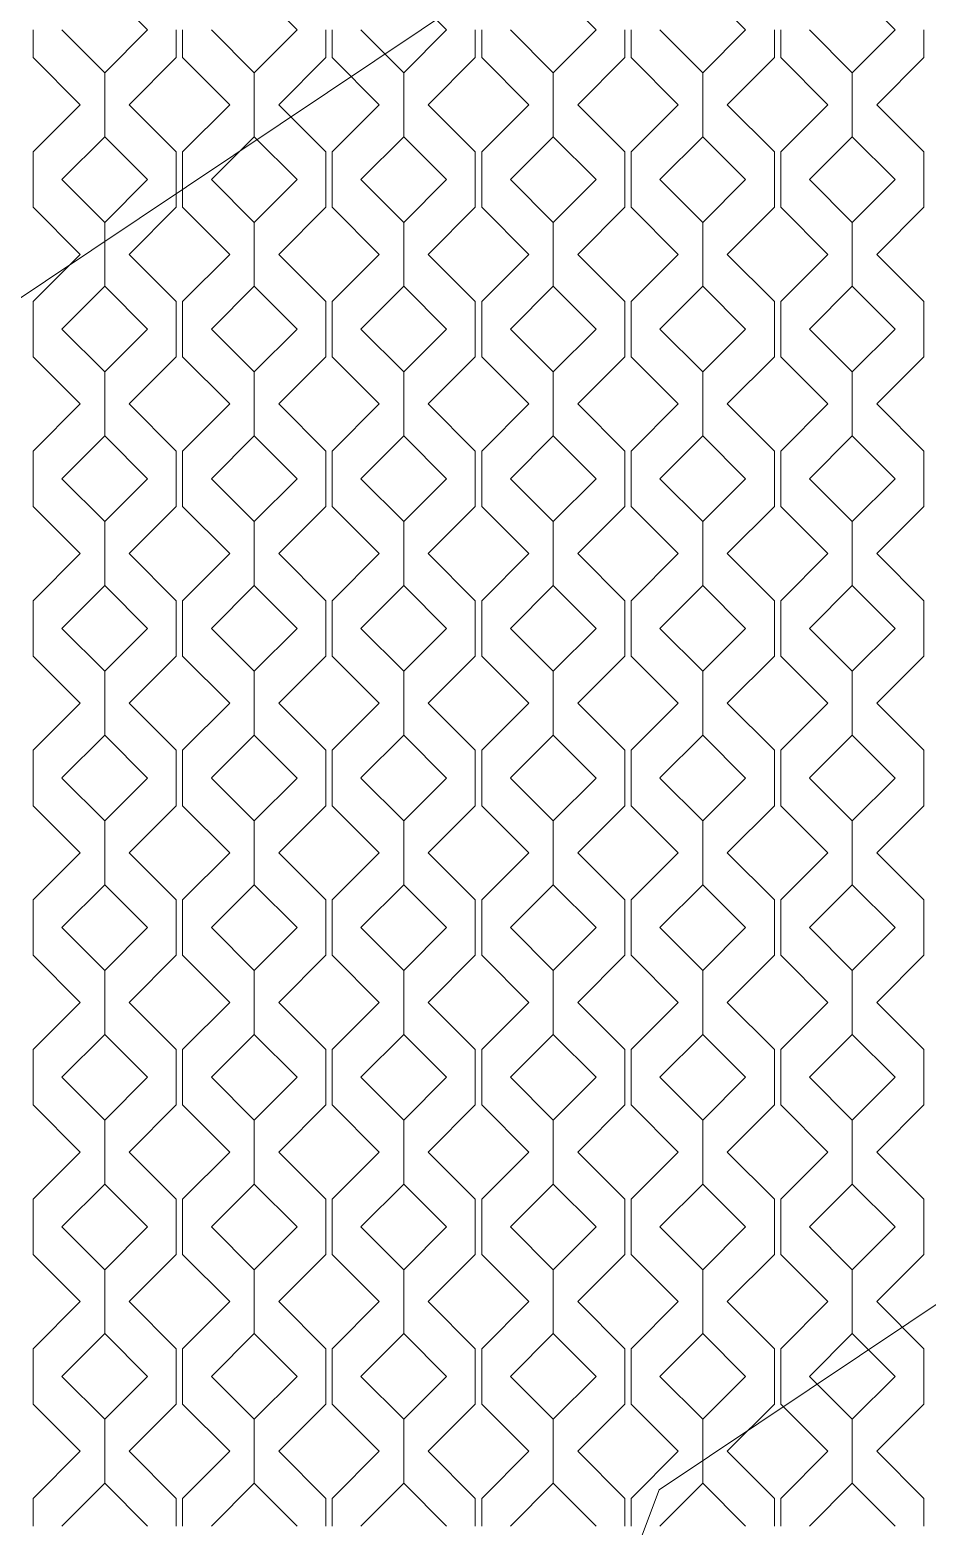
# Model space of a CAD drawing. Header units: millimetres. Extents: x -20794 to 71174, y -103753 to 30644.
# Drawn here: x -4500 to -2500, y 12333 to 15667 of the extents above; entities that cross this region are included whole.
import ezdxf

# ---------------------------------------------------------------- set-up
doc = ezdxf.new("R2010")
doc.units = ezdxf.units.MM
doc.header["$MEASUREMENT"] = 0
doc.layers.add('2D - Общий_Ном._пера__1', color=7, linetype='Continuous', lineweight=13)
doc.layers.add('Местность - Рельеф_Ном._пера__1', color=7, linetype='Continuous', lineweight=13)
doc.layers.add('Местность - Рельеф', color=7, linetype='Continuous')
doc.layers.add('Местность - Рельеф_Ном._пера__102', color=7, linetype='Continuous', lineweight=5, true_color=0xcccccc)
doc.linetypes.add('Зигзаг', pattern='A,0,[1,Р”Р’Р“ Р“РѕР»СѓР±РёРЅРєР° РґР»СЏ РіРµРѕР»РѕРіРѕРІ1.Shx,S=4.479718,R=0,X=0,Y=-0.141111],-564.444447,0', length=564.444447)

# ---------------------------------------------------------------- blocks, each defined once
blk = doc.blocks.new('*X1')
at = {"layer": 'Местность - Рельеф_Ном._пера__102', "color": 254, "linetype": 'Continuous', "lineweight": 5, "true_color": 0xcccccc}
for p, q in [((-4333.328835, 15762.0806), (-4237.8992, 15666.651)), ((-3999.995835, 15762.0806), (-3904.5662, 15666.651)), ((-3666.662835, 15762.0806), (-3571.2332, 15666.651)), ((-3333.329835, 15762.0806), (-3237.9002, 15666.651)), ((-2999.996835, 15762.0806), (-2904.5672, 15666.651)), ((-2666.663835, 15762.0806), (-2571.2342, 15666.651)), ((-4492.898, 15666.651), (-4492.898, 15604.907)), ((-4333.329, 15571.222), (-4428.758, 15666.651)), ((-4237.8994, 15666.651), (-4333.329, 15571.222)), ((-4173.76, 15666.651), (-4173.76, 15604.907)), ((-4159.565, 15666.651), (-4159.565, 15604.907)), ((-3999.996, 15571.222), (-4095.425, 15666.651)), ((-3904.5664, 15666.651), (-3999.996, 15571.222)), ((-3840.427, 15666.651), (-3840.427, 15604.907)), ((-3826.232, 15666.651), (-3826.232, 15604.907)), ((-3666.663, 15571.222), (-3762.092, 15666.651)), ((-3571.2334, 15666.651), (-3666.663, 15571.222)), ((-3507.094, 15666.651), (-3507.094, 15604.907)), ((-3492.899, 15666.651), (-3492.899, 15604.907)), ((-3333.33, 15571.222), (-3428.759, 15666.651)), ((-3237.9004, 15666.651), (-3333.33, 15571.222)), ((-3173.761, 15666.651), (-3173.761, 15604.907)), ((-3159.566, 15666.651), (-3159.566, 15604.907)), ((-2999.997, 15571.222), (-3095.426, 15666.651)), ((-2904.5674, 15666.651), (-2999.997, 15571.222)), ((-2840.428, 15666.651), (-2840.428, 15604.907)), ((-2826.233, 15666.651), (-2826.233, 15604.907)), ((-2666.664, 15571.222), (-2762.093, 15666.651)), ((-2571.2344, 15666.651), (-2666.664, 15571.222)), ((-2507.095, 15666.651), (-2507.095, 15604.907)), ((-4387.976, 15499.985), (-4492.898, 15604.907)), ((-4173.76, 15604.907), (-4278.6821, 15499.985)), ((-4054.643, 15499.985), (-4159.565, 15604.907)), ((-3840.427, 15604.907), (-3945.3491, 15499.985)), ((-3721.31, 15499.985), (-3826.232, 15604.907)), ((-3507.094, 15604.907), (-3612.0161, 15499.985)), ((-3387.977, 15499.985), (-3492.899, 15604.907)), ((-3173.761, 15604.907), (-3278.6831, 15499.985)), ((-3054.644, 15499.985), (-3159.566, 15604.907)), ((-2840.428, 15604.907), (-2945.3501, 15499.985)), ((-2721.311, 15499.985), (-2826.233, 15604.907)), ((-2507.095, 15604.907), (-2612.0171, 15499.985)), ((-4333.329, 15428.7476), (-4333.329, 15571.222)), ((-4333.328835, 15571.222), (-4333.328835, 15428.7476)), ((-3999.996, 15428.7476), (-3999.996, 15571.222)), ((-3999.995835, 15571.222), (-3999.995835, 15428.7476)), ((-3666.663, 15428.7476), (-3666.663, 15571.222)), ((-3666.662835, 15571.222), (-3666.662835, 15428.7476)), ((-3333.33, 15428.7476), (-3333.33, 15571.222)), ((-3333.329835, 15571.222), (-3333.329835, 15428.7476)), ((-2999.997, 15428.7476), (-2999.997, 15571.222)), ((-2999.996835, 15571.222), (-2999.996835, 15428.7476)), ((-2666.664, 15428.7476), (-2666.664, 15571.222)), ((-2666.663835, 15571.222), (-2666.663835, 15428.7476)), ((-4492.898, 15395.0625), (-4387.976, 15499.985)), ((-4278.6821, 15499.985), (-4173.76, 15395.0625)), ((-4159.565, 15395.0625), (-4054.643, 15499.985)), ((-3945.3491, 15499.985), (-3840.427, 15395.0625)), ((-3826.232, 15395.0625), (-3721.31, 15499.985)), ((-3612.0161, 15499.985), (-3507.094, 15395.0625)), ((-3492.899, 15395.0625), (-3387.977, 15499.985)), ((-3278.6831, 15499.985), (-3173.761, 15395.0625)), ((-3159.566, 15395.0625), (-3054.644, 15499.985)), ((-2945.3501, 15499.985), (-2840.428, 15395.0625)), ((-2826.233, 15395.0625), (-2721.311, 15499.985)), ((-2612.0171, 15499.985), (-2507.095, 15395.0625)), ((-4428.758, 15333.318165), (-4333.329, 15428.7478)), ((-4333.328835, 15428.7476), (-4237.8992, 15333.318)), ((-4095.425, 15333.318165), (-3999.996, 15428.7478)), ((-3999.995835, 15428.7476), (-3904.5662, 15333.318)), ((-3762.092, 15333.318165), (-3666.663, 15428.7478)), ((-3666.662835, 15428.7476), (-3571.2332, 15333.318)), ((-3428.759, 15333.318165), (-3333.33, 15428.7478)), ((-3333.329835, 15428.7476), (-3237.9002, 15333.318)), ((-3095.426, 15333.318165), (-2999.997, 15428.7478)), ((-2999.996835, 15428.7476), (-2904.5672, 15333.318)), ((-2762.093, 15333.318165), (-2666.664, 15428.7478)), ((-2666.663835, 15428.7476), (-2571.2342, 15333.318)), ((-4492.898, 15395.0625), (-4492.898, 15333.318)), ((-4173.76, 15395.0625), (-4173.76, 15333.318)), ((-4159.565, 15395.0625), (-4159.565, 15333.318)), ((-3840.427, 15395.0625), (-3840.427, 15333.318)), ((-3826.232, 15395.0625), (-3826.232, 15333.318)), ((-3507.094, 15395.0625), (-3507.094, 15333.318)), ((-3492.899, 15395.0625), (-3492.899, 15333.318)), ((-3173.761, 15395.0625), (-3173.761, 15333.318)), ((-3159.566, 15395.0625), (-3159.566, 15333.318)), ((-2840.428, 15395.0625), (-2840.428, 15333.318)), ((-2826.233, 15395.0625), (-2826.233, 15333.318)), ((-2507.095, 15395.0625), (-2507.095, 15333.318)), ((-4492.898, 15333.318), (-4492.898, 15271.574)), ((-4333.329, 15237.889), (-4428.758, 15333.318)), ((-4237.8994, 15333.318), (-4333.329, 15237.889)), ((-4173.76, 15333.318), (-4173.76, 15271.574)), ((-4159.565, 15333.318), (-4159.565, 15271.574)), ((-3999.996, 15237.889), (-4095.425, 15333.318)), ((-3904.5664, 15333.318), (-3999.996, 15237.889)), ((-3840.427, 15333.318), (-3840.427, 15271.574)), ((-3826.232, 15333.318), (-3826.232, 15271.574)), ((-3666.663, 15237.889), (-3762.092, 15333.318)), ((-3571.2334, 15333.318), (-3666.663, 15237.889)), ((-3507.094, 15333.318), (-3507.094, 15271.574)), ((-3492.899, 15333.318), (-3492.899, 15271.574)), ((-3333.33, 15237.889), (-3428.759, 15333.318)), ((-3237.9004, 15333.318), (-3333.33, 15237.889)), ((-3173.761, 15333.318), (-3173.761, 15271.574)), ((-3159.566, 15333.318), (-3159.566, 15271.574)), ((-2999.997, 15237.889), (-3095.426, 15333.318)), ((-2904.5674, 15333.318), (-2999.997, 15237.889)), ((-2840.428, 15333.318), (-2840.428, 15271.574)), ((-2826.233, 15333.318), (-2826.233, 15271.574)), ((-2666.664, 15237.889), (-2762.093, 15333.318)), ((-2571.2344, 15333.318), (-2666.664, 15237.889)), ((-2507.095, 15333.318), (-2507.095, 15271.574)), ((-4387.976, 15166.652), (-4492.898, 15271.574)), ((-4173.76, 15271.574), (-4278.6821, 15166.652)), ((-4054.643, 15166.652), (-4159.565, 15271.574)), ((-3840.427, 15271.574), (-3945.3491, 15166.652)), ((-3721.31, 15166.652), (-3826.232, 15271.574)), ((-3507.094, 15271.574), (-3612.0161, 15166.652)), ((-3387.977, 15166.652), (-3492.899, 15271.574)), ((-3173.761, 15271.574), (-3278.6831, 15166.652)), ((-3054.644, 15166.652), (-3159.566, 15271.574)), ((-2840.428, 15271.574), (-2945.3501, 15166.652)), ((-2721.311, 15166.652), (-2826.233, 15271.574)), ((-2507.095, 15271.574), (-2612.0171, 15166.652)), ((-4333.329, 15095.4146), (-4333.329, 15237.889)), ((-4333.328835, 15237.889), (-4333.328835, 15095.4146)), ((-3999.996, 15095.4146), (-3999.996, 15237.889)), ((-3999.995835, 15237.889), (-3999.995835, 15095.4146)), ((-3666.663, 15095.4146), (-3666.663, 15237.889)), ((-3666.662835, 15237.889), (-3666.662835, 15095.4146)), ((-3333.33, 15095.4146), (-3333.33, 15237.889)), ((-3333.329835, 15237.889), (-3333.329835, 15095.4146)), ((-2999.997, 15095.4146), (-2999.997, 15237.889)), ((-2999.996835, 15237.889), (-2999.996835, 15095.4146)), ((-2666.664, 15095.4146), (-2666.664, 15237.889)), ((-2666.663835, 15237.889), (-2666.663835, 15095.4146)), ((-4492.898, 15061.7295), (-4387.976, 15166.652)), ((-4278.6821, 15166.652), (-4173.76, 15061.7295)), ((-4159.565, 15061.7295), (-4054.643, 15166.652)), ((-3945.3491, 15166.652), (-3840.427, 15061.7295)), ((-3826.232, 15061.7295), (-3721.31, 15166.652)), ((-3612.0161, 15166.652), (-3507.094, 15061.7295)), ((-3492.899, 15061.7295), (-3387.977, 15166.652)), ((-3278.6831, 15166.652), (-3173.761, 15061.7295)), ((-3159.566, 15061.7295), (-3054.644, 15166.652)), ((-2945.3501, 15166.652), (-2840.428, 15061.7295)), ((-2826.233, 15061.7295), (-2721.311, 15166.652)), ((-2612.0171, 15166.652), (-2507.095, 15061.7295)), ((-4428.758, 14999.985165), (-4333.329, 15095.4148)), ((-4333.328835, 15095.4146), (-4237.8992, 14999.985)), ((-4095.425, 14999.985165), (-3999.996, 15095.4148)), ((-3999.995835, 15095.4146), (-3904.5662, 14999.985)), ((-3762.092, 14999.985165), (-3666.663, 15095.4148)), ((-3666.662835, 15095.4146), (-3571.2332, 14999.985)), ((-3428.759, 14999.985165), (-3333.33, 15095.4148)), ((-3333.329835, 15095.4146), (-3237.9002, 14999.985)), ((-3095.426, 14999.985165), (-2999.997, 15095.4148)), ((-2999.996835, 15095.4146), (-2904.5672, 14999.985)), ((-2762.093, 14999.985165), (-2666.664, 15095.4148)), ((-2666.663835, 15095.4146), (-2571.2342, 14999.985)), ((-4492.898, 15061.7295), (-4492.898, 14999.985)), ((-4173.76, 15061.7295), (-4173.76, 14999.985)), ((-4159.565, 15061.7295), (-4159.565, 14999.985)), ((-3840.427, 15061.7295), (-3840.427, 14999.985)), ((-3826.232, 15061.7295), (-3826.232, 14999.985)), ((-3507.094, 15061.7295), (-3507.094, 14999.985)), ((-3492.899, 15061.7295), (-3492.899, 14999.985)), ((-3173.761, 15061.7295), (-3173.761, 14999.985)), ((-3159.566, 15061.7295), (-3159.566, 14999.985)), ((-2840.428, 15061.7295), (-2840.428, 14999.985)), ((-2826.233, 15061.7295), (-2826.233, 14999.985)), ((-2507.095, 15061.7295), (-2507.095, 14999.985)), ((-4492.898, 14999.985), (-4492.898, 14938.241)), ((-4333.329, 14904.556), (-4428.758, 14999.985)), ((-4237.8994, 14999.985), (-4333.329, 14904.556)), ((-4173.76, 14999.985), (-4173.76, 14938.241)), ((-4159.565, 14999.985), (-4159.565, 14938.241)), ((-3999.996, 14904.556), (-4095.425, 14999.985)), ((-3904.5664, 14999.985), (-3999.996, 14904.556)), ((-3840.427, 14999.985), (-3840.427, 14938.241)), ((-3826.232, 14999.985), (-3826.232, 14938.241)), ((-3666.663, 14904.556), (-3762.092, 14999.985)), ((-3571.2334, 14999.985), (-3666.663, 14904.556)), ((-3507.094, 14999.985), (-3507.094, 14938.241)), ((-3492.899, 14999.985), (-3492.899, 14938.241)), ((-3333.33, 14904.556), (-3428.759, 14999.985)), ((-3237.9004, 14999.985), (-3333.33, 14904.556)), ((-3173.761, 14999.985), (-3173.761, 14938.241)), ((-3159.566, 14999.985), (-3159.566, 14938.241)), ((-2999.997, 14904.556), (-3095.426, 14999.985)), ((-2904.5674, 14999.985), (-2999.997, 14904.556)), ((-2840.428, 14999.985), (-2840.428, 14938.241)), ((-2826.233, 14999.985), (-2826.233, 14938.241)), ((-2666.664, 14904.556), (-2762.093, 14999.985)), ((-2571.2344, 14999.985), (-2666.664, 14904.556)), ((-2507.095, 14999.985), (-2507.095, 14938.241)), ((-4387.976, 14833.319), (-4492.898, 14938.241)), ((-4173.76, 14938.241), (-4278.6821, 14833.319)), ((-4054.643, 14833.319), (-4159.565, 14938.241)), ((-3840.427, 14938.241), (-3945.3491, 14833.319)), ((-3721.31, 14833.319), (-3826.232, 14938.241)), ((-3507.094, 14938.241), (-3612.0161, 14833.319)), ((-3387.977, 14833.319), (-3492.899, 14938.241)), ((-3173.761, 14938.241), (-3278.6831, 14833.319)), ((-3054.644, 14833.319), (-3159.566, 14938.241)), ((-2840.428, 14938.241), (-2945.3501, 14833.319)), ((-2721.311, 14833.319), (-2826.233, 14938.241)), ((-2507.095, 14938.241), (-2612.0171, 14833.319)), ((-4333.329, 14762.0816), (-4333.329, 14904.556)), ((-4333.328835, 14904.556), (-4333.328835, 14762.0816)), ((-3999.996, 14762.0816), (-3999.996, 14904.556)), ((-3999.995835, 14904.556), (-3999.995835, 14762.0816)), ((-3666.663, 14762.0816), (-3666.663, 14904.556)), ((-3666.662835, 14904.556), (-3666.662835, 14762.0816)), ((-3333.33, 14762.0816), (-3333.33, 14904.556)), ((-3333.329835, 14904.556), (-3333.329835, 14762.0816)), ((-2999.997, 14762.0816), (-2999.997, 14904.556)), ((-2999.996835, 14904.556), (-2999.996835, 14762.0816)), ((-2666.664, 14762.0816), (-2666.664, 14904.556)), ((-2666.663835, 14904.556), (-2666.663835, 14762.0816)), ((-4492.898, 14728.3965), (-4387.976, 14833.319)), ((-4278.6821, 14833.319), (-4173.76, 14728.3965)), ((-4159.565, 14728.3965), (-4054.643, 14833.319)), ((-3945.3491, 14833.319), (-3840.427, 14728.3965)), ((-3826.232, 14728.3965), (-3721.31, 14833.319)), ((-3612.0161, 14833.319), (-3507.094, 14728.3965)), ((-3492.899, 14728.3965), (-3387.977, 14833.319)), ((-3278.6831, 14833.319), (-3173.761, 14728.3965)), ((-3159.566, 14728.3965), (-3054.644, 14833.319)), ((-2945.3501, 14833.319), (-2840.428, 14728.3965)), ((-2826.233, 14728.3965), (-2721.311, 14833.319)), ((-2612.0171, 14833.319), (-2507.095, 14728.3965)), ((-4428.758, 14666.652165), (-4333.329, 14762.0818)), ((-4333.328835, 14762.0816), (-4237.8992, 14666.652)), ((-4095.425, 14666.652165), (-3999.996, 14762.0818)), ((-3999.995835, 14762.0816), (-3904.5662, 14666.652)), ((-3762.092, 14666.652165), (-3666.663, 14762.0818)), ((-3666.662835, 14762.0816), (-3571.2332, 14666.652)), ((-3428.759, 14666.652165), (-3333.33, 14762.0818)), ((-3333.329835, 14762.0816), (-3237.9002, 14666.652)), ((-3095.426, 14666.652165), (-2999.997, 14762.0818)), ((-2999.996835, 14762.0816), (-2904.5672, 14666.652)), ((-2762.093, 14666.652165), (-2666.664, 14762.0818)), ((-2666.663835, 14762.0816), (-2571.2342, 14666.652)), ((-4492.898, 14728.3965), (-4492.898, 14666.652)), ((-4173.76, 14728.3965), (-4173.76, 14666.652)), ((-4159.565, 14728.3965), (-4159.565, 14666.652)), ((-3840.427, 14728.3965), (-3840.427, 14666.652)), ((-3826.232, 14728.3965), (-3826.232, 14666.652)), ((-3507.094, 14728.3965), (-3507.094, 14666.652)), ((-3492.899, 14728.3965), (-3492.899, 14666.652)), ((-3173.761, 14728.3965), (-3173.761, 14666.652)), ((-3159.566, 14728.3965), (-3159.566, 14666.652)), ((-2840.428, 14728.3965), (-2840.428, 14666.652)), ((-2826.233, 14728.3965), (-2826.233, 14666.652)), ((-2507.095, 14728.3965), (-2507.095, 14666.652)), ((-4492.898, 14666.652), (-4492.898, 14604.908)), ((-4333.329, 14571.223), (-4428.758, 14666.652)), ((-4237.8994, 14666.652), (-4333.329, 14571.223)), ((-4173.76, 14666.652), (-4173.76, 14604.908)), ((-4159.565, 14666.652), (-4159.565, 14604.908)), ((-3999.996, 14571.223), (-4095.425, 14666.652)), ((-3904.5664, 14666.652), (-3999.996, 14571.223)), ((-3840.427, 14666.652), (-3840.427, 14604.908)), ((-3826.232, 14666.652), (-3826.232, 14604.908)), ((-3666.663, 14571.223), (-3762.092, 14666.652)), ((-3571.2334, 14666.652), (-3666.663, 14571.223)), ((-3507.094, 14666.652), (-3507.094, 14604.908)), ((-3492.899, 14666.652), (-3492.899, 14604.908)), ((-3333.33, 14571.223), (-3428.759, 14666.652)), ((-3237.9004, 14666.652), (-3333.33, 14571.223)), ((-3173.761, 14666.652), (-3173.761, 14604.908)), ((-3159.566, 14666.652), (-3159.566, 14604.908)), ((-2999.997, 14571.223), (-3095.426, 14666.652)), ((-2904.5674, 14666.652), (-2999.997, 14571.223)), ((-2840.428, 14666.652), (-2840.428, 14604.908)), ((-2826.233, 14666.652), (-2826.233, 14604.908)), ((-2666.664, 14571.223), (-2762.093, 14666.652)), ((-2571.2344, 14666.652), (-2666.664, 14571.223)), ((-2507.095, 14666.652), (-2507.095, 14604.908)), ((-4387.976, 14499.986), (-4492.898, 14604.908)), ((-4173.76, 14604.908), (-4278.6821, 14499.986)), ((-4054.643, 14499.986), (-4159.565, 14604.908)), ((-3840.427, 14604.908), (-3945.3491, 14499.986)), ((-3721.31, 14499.986), (-3826.232, 14604.908)), ((-3507.094, 14604.908), (-3612.0161, 14499.986)), ((-3387.977, 14499.986), (-3492.899, 14604.908)), ((-3173.761, 14604.908), (-3278.6831, 14499.986)), ((-3054.644, 14499.986), (-3159.566, 14604.908)), ((-2840.428, 14604.908), (-2945.3501, 14499.986)), ((-2721.311, 14499.986), (-2826.233, 14604.908)), ((-2507.095, 14604.908), (-2612.0171, 14499.986)), ((-4333.329, 14428.7486), (-4333.329, 14571.223)), ((-4333.328835, 14571.223), (-4333.328835, 14428.7486)), ((-3999.996, 14428.7486), (-3999.996, 14571.223)), ((-3999.995835, 14571.223), (-3999.995835, 14428.7486)), ((-3666.663, 14428.7486), (-3666.663, 14571.223)), ((-3666.662835, 14571.223), (-3666.662835, 14428.7486)), ((-3333.33, 14428.7486), (-3333.33, 14571.223)), ((-3333.329835, 14571.223), (-3333.329835, 14428.7486)), ((-2999.997, 14428.7486), (-2999.997, 14571.223)), ((-2999.996835, 14571.223), (-2999.996835, 14428.7486)), ((-2666.664, 14428.7486), (-2666.664, 14571.223)), ((-2666.663835, 14571.223), (-2666.663835, 14428.7486)), ((-4492.898, 14395.0635), (-4387.976, 14499.986)), ((-4278.6821, 14499.986), (-4173.76, 14395.0635)), ((-4159.565, 14395.0635), (-4054.643, 14499.986)), ((-3945.3491, 14499.986), (-3840.427, 14395.0635)), ((-3826.232, 14395.0635), (-3721.31, 14499.986)), ((-3612.0161, 14499.986), (-3507.094, 14395.0635)), ((-3492.899, 14395.0635), (-3387.977, 14499.986)), ((-3278.6831, 14499.986), (-3173.761, 14395.0635)), ((-3159.566, 14395.0635), (-3054.644, 14499.986)), ((-2945.3501, 14499.986), (-2840.428, 14395.0635)), ((-2826.233, 14395.0635), (-2721.311, 14499.986)), ((-2612.0171, 14499.986), (-2507.095, 14395.0635)), ((-4428.758, 14333.319165), (-4333.329, 14428.7488)), ((-4333.328835, 14428.7486), (-4237.8992, 14333.319)), ((-4095.425, 14333.319165), (-3999.996, 14428.7488)), ((-3999.995835, 14428.7486), (-3904.5662, 14333.319)), ((-3762.092, 14333.319165), (-3666.663, 14428.7488)), ((-3666.662835, 14428.7486), (-3571.2332, 14333.319)), ((-3428.759, 14333.319165), (-3333.33, 14428.7488)), ((-3333.329835, 14428.7486), (-3237.9002, 14333.319)), ((-3095.426, 14333.319165), (-2999.997, 14428.7488)), ((-2999.996835, 14428.7486), (-2904.5672, 14333.319)), ((-2762.093, 14333.319165), (-2666.664, 14428.7488)), ((-2666.663835, 14428.7486), (-2571.2342, 14333.319)), ((-4492.898, 14395.0635), (-4492.898, 14333.319)), ((-4173.76, 14395.0635), (-4173.76, 14333.319)), ((-4159.565, 14395.0635), (-4159.565, 14333.319)), ((-3840.427, 14395.0635), (-3840.427, 14333.319)), ((-3826.232, 14395.0635), (-3826.232, 14333.319)), ((-3507.094, 14395.0635), (-3507.094, 14333.319)), ((-3492.899, 14395.0635), (-3492.899, 14333.319)), ((-3173.761, 14395.0635), (-3173.761, 14333.319)), ((-3159.566, 14395.0635), (-3159.566, 14333.319)), ((-2840.428, 14395.0635), (-2840.428, 14333.319)), ((-2826.233, 14395.0635), (-2826.233, 14333.319)), ((-2507.095, 14395.0635), (-2507.095, 14333.319)), ((-4492.898, 14333.319), (-4492.898, 14271.575)), ((-4333.329, 14237.89), (-4428.758, 14333.319)), ((-4237.8994, 14333.319), (-4333.329, 14237.89)), ((-4173.76, 14333.319), (-4173.76, 14271.575)), ((-4159.565, 14333.319), (-4159.565, 14271.575)), ((-3999.996, 14237.89), (-4095.425, 14333.319)), ((-3904.5664, 14333.319), (-3999.996, 14237.89)), ((-3840.427, 14333.319), (-3840.427, 14271.575)), ((-3826.232, 14333.319), (-3826.232, 14271.575)), ((-3666.663, 14237.89), (-3762.092, 14333.319)), ((-3571.2334, 14333.319), (-3666.663, 14237.89)), ((-3507.094, 14333.319), (-3507.094, 14271.575)), ((-3492.899, 14333.319), (-3492.899, 14271.575)), ((-3333.33, 14237.89), (-3428.759, 14333.319)), ((-3237.9004, 14333.319), (-3333.33, 14237.89)), ((-3173.761, 14333.319), (-3173.761, 14271.575)), ((-3159.566, 14333.319), (-3159.566, 14271.575)), ((-2999.997, 14237.89), (-3095.426, 14333.319)), ((-2904.5674, 14333.319), (-2999.997, 14237.89)), ((-2840.428, 14333.319), (-2840.428, 14271.575)), ((-2826.233, 14333.319), (-2826.233, 14271.575)), ((-2666.664, 14237.89), (-2762.093, 14333.319)), ((-2571.2344, 14333.319), (-2666.664, 14237.89)), ((-2507.095, 14333.319), (-2507.095, 14271.575)), ((-4387.976, 14166.653), (-4492.898, 14271.575)), ((-4173.76, 14271.575), (-4278.6821, 14166.653)), ((-4054.643, 14166.653), (-4159.565, 14271.575)), ((-3840.427, 14271.575), (-3945.3491, 14166.653)), ((-3721.31, 14166.653), (-3826.232, 14271.575)), ((-3507.094, 14271.575), (-3612.0161, 14166.653)), ((-3387.977, 14166.653), (-3492.899, 14271.575)), ((-3173.761, 14271.575), (-3278.6831, 14166.653)), ((-3054.644, 14166.653), (-3159.566, 14271.575)), ((-2840.428, 14271.575), (-2945.3501, 14166.653)), ((-2721.311, 14166.653), (-2826.233, 14271.575)), ((-2507.095, 14271.575), (-2612.0171, 14166.653)), ((-4333.329, 14095.4156), (-4333.329, 14237.89)), ((-4333.328835, 14237.89), (-4333.328835, 14095.4156)), ((-3999.996, 14095.4156), (-3999.996, 14237.89)), ((-3999.995835, 14237.89), (-3999.995835, 14095.4156)), ((-3666.663, 14095.4156), (-3666.663, 14237.89)), ((-3666.662835, 14237.89), (-3666.662835, 14095.4156)), ((-3333.33, 14095.4156), (-3333.33, 14237.89)), ((-3333.329835, 14237.89), (-3333.329835, 14095.4156)), ((-2999.997, 14095.4156), (-2999.997, 14237.89)), ((-2999.996835, 14237.89), (-2999.996835, 14095.4156)), ((-2666.664, 14095.4156), (-2666.664, 14237.89)), ((-2666.663835, 14237.89), (-2666.663835, 14095.4156)), ((-4492.898, 14061.7305), (-4387.976, 14166.653)), ((-4278.6821, 14166.653), (-4173.76, 14061.7305)), ((-4159.565, 14061.7305), (-4054.643, 14166.653)), ((-3945.3491, 14166.653), (-3840.427, 14061.7305)), ((-3826.232, 14061.7305), (-3721.31, 14166.653)), ((-3612.0161, 14166.653), (-3507.094, 14061.7305)), ((-3492.899, 14061.7305), (-3387.977, 14166.653)), ((-3278.6831, 14166.653), (-3173.761, 14061.7305)), ((-3159.566, 14061.7305), (-3054.644, 14166.653)), ((-2945.3501, 14166.653), (-2840.428, 14061.7305)), ((-2826.233, 14061.7305), (-2721.311, 14166.653)), ((-2612.0171, 14166.653), (-2507.095, 14061.7305)), ((-4428.758, 13999.986165), (-4333.329, 14095.4158)), ((-4333.328835, 14095.4156), (-4237.8992, 13999.986)), ((-4095.425, 13999.986165), (-3999.996, 14095.4158)), ((-3999.995835, 14095.4156), (-3904.5662, 13999.986)), ((-3762.092, 13999.986165), (-3666.663, 14095.4158)), ((-3666.662835, 14095.4156), (-3571.2332, 13999.986)), ((-3428.759, 13999.986165), (-3333.33, 14095.4158)), ((-3333.329835, 14095.4156), (-3237.9002, 13999.986)), ((-3095.426, 13999.986165), (-2999.997, 14095.4158)), ((-2999.996835, 14095.4156), (-2904.5672, 13999.986)), ((-2762.093, 13999.986165), (-2666.664, 14095.4158)), ((-2666.663835, 14095.4156), (-2571.2342, 13999.986)), ((-4492.898, 14061.7305), (-4492.898, 13999.986)), ((-4173.76, 14061.7305), (-4173.76, 13999.986)), ((-4159.565, 14061.7305), (-4159.565, 13999.986)), ((-3840.427, 14061.7305), (-3840.427, 13999.986)), ((-3826.232, 14061.7305), (-3826.232, 13999.986)), ((-3507.094, 14061.7305), (-3507.094, 13999.986)), ((-3492.899, 14061.7305), (-3492.899, 13999.986)), ((-3173.761, 14061.7305), (-3173.761, 13999.986)), ((-3159.566, 14061.7305), (-3159.566, 13999.986)), ((-2840.428, 14061.7305), (-2840.428, 13999.986)), ((-2826.233, 14061.7305), (-2826.233, 13999.986)), ((-2507.095, 14061.7305), (-2507.095, 13999.986)), ((-4492.898, 13999.986), (-4492.898, 13938.242)), ((-4333.329, 13904.557), (-4428.758, 13999.986)), ((-4237.8994, 13999.986), (-4333.329, 13904.557)), ((-4173.76, 13999.986), (-4173.76, 13938.242)), ((-4159.565, 13999.986), (-4159.565, 13938.242)), ((-3999.996, 13904.557), (-4095.425, 13999.986)), ((-3904.5664, 13999.986), (-3999.996, 13904.557)), ((-3840.427, 13999.986), (-3840.427, 13938.242)), ((-3826.232, 13999.986), (-3826.232, 13938.242)), ((-3666.663, 13904.557), (-3762.092, 13999.986)), ((-3571.2334, 13999.986), (-3666.663, 13904.557)), ((-3507.094, 13999.986), (-3507.094, 13938.242)), ((-3492.899, 13999.986), (-3492.899, 13938.242)), ((-3333.33, 13904.557), (-3428.759, 13999.986)), ((-3237.9004, 13999.986), (-3333.33, 13904.557)), ((-3173.761, 13999.986), (-3173.761, 13938.242)), ((-3159.566, 13999.986), (-3159.566, 13938.242)), ((-2999.997, 13904.557), (-3095.426, 13999.986)), ((-2904.5674, 13999.986), (-2999.997, 13904.557)), ((-2840.428, 13999.986), (-2840.428, 13938.242)), ((-2826.233, 13999.986), (-2826.233, 13938.242)), ((-2666.664, 13904.557), (-2762.093, 13999.986)), ((-2571.2344, 13999.986), (-2666.664, 13904.557)), ((-2507.095, 13999.986), (-2507.095, 13938.242)), ((-4387.976, 13833.32), (-4492.898, 13938.242)), ((-4173.76, 13938.242), (-4278.6821, 13833.32)), ((-4054.643, 13833.32), (-4159.565, 13938.242)), ((-3840.427, 13938.242), (-3945.3491, 13833.32)), ((-3721.31, 13833.32), (-3826.232, 13938.242)), ((-3507.094, 13938.242), (-3612.0161, 13833.32)), ((-3387.977, 13833.32), (-3492.899, 13938.242)), ((-3173.761, 13938.242), (-3278.6831, 13833.32)), ((-3054.644, 13833.32), (-3159.566, 13938.242)), ((-2840.428, 13938.242), (-2945.3501, 13833.32)), ((-2721.311, 13833.32), (-2826.233, 13938.242)), ((-2507.095, 13938.242), (-2612.0171, 13833.32)), ((-4333.329, 13762.0826), (-4333.329, 13904.557)), ((-4333.328835, 13904.557), (-4333.328835, 13762.0826)), ((-3999.996, 13762.0826), (-3999.996, 13904.557)), ((-3999.995835, 13904.557), (-3999.995835, 13762.0826)), ((-3666.663, 13762.0826), (-3666.663, 13904.557)), ((-3666.662835, 13904.557), (-3666.662835, 13762.0826)), ((-3333.33, 13762.0826), (-3333.33, 13904.557)), ((-3333.329835, 13904.557), (-3333.329835, 13762.0826)), ((-2999.997, 13762.0826), (-2999.997, 13904.557)), ((-2999.996835, 13904.557), (-2999.996835, 13762.0826)), ((-2666.664, 13762.0826), (-2666.664, 13904.557)), ((-2666.663835, 13904.557), (-2666.663835, 13762.0826)), ((-4492.898, 13728.3975), (-4387.976, 13833.32)), ((-4278.6821, 13833.32), (-4173.76, 13728.3975)), ((-4159.565, 13728.3975), (-4054.643, 13833.32)), ((-3945.3491, 13833.32), (-3840.427, 13728.3975)), ((-3826.232, 13728.3975), (-3721.31, 13833.32)), ((-3612.0161, 13833.32), (-3507.094, 13728.3975)), ((-3492.899, 13728.3975), (-3387.977, 13833.32)), ((-3278.6831, 13833.32), (-3173.761, 13728.3975)), ((-3159.566, 13728.3975), (-3054.644, 13833.32)), ((-2945.3501, 13833.32), (-2840.428, 13728.3975)), ((-2826.233, 13728.3975), (-2721.311, 13833.32)), ((-2612.0171, 13833.32), (-2507.095, 13728.3975)), ((-4428.758, 13666.653165), (-4333.329, 13762.0828)), ((-4333.328835, 13762.0826), (-4237.8992, 13666.653)), ((-4095.425, 13666.653165), (-3999.996, 13762.0828)), ((-3999.995835, 13762.0826), (-3904.5662, 13666.653)), ((-3762.092, 13666.653165), (-3666.663, 13762.0828)), ((-3666.662835, 13762.0826), (-3571.2332, 13666.653)), ((-3428.759, 13666.653165), (-3333.33, 13762.0828)), ((-3333.329835, 13762.0826), (-3237.9002, 13666.653)), ((-3095.426, 13666.653165), (-2999.997, 13762.0828)), ((-2999.996835, 13762.0826), (-2904.5672, 13666.653)), ((-2762.093, 13666.653165), (-2666.664, 13762.0828)), ((-2666.663835, 13762.0826), (-2571.2342, 13666.653)), ((-4492.898, 13728.3975), (-4492.898, 13666.653)), ((-4173.76, 13728.3975), (-4173.76, 13666.653)), ((-4159.565, 13728.3975), (-4159.565, 13666.653)), ((-3840.427, 13728.3975), (-3840.427, 13666.653)), ((-3826.232, 13728.3975), (-3826.232, 13666.653)), ((-3507.094, 13728.3975), (-3507.094, 13666.653)), ((-3492.899, 13728.3975), (-3492.899, 13666.653)), ((-3173.761, 13728.3975), (-3173.761, 13666.653)), ((-3159.566, 13728.3975), (-3159.566, 13666.653)), ((-2840.428, 13728.3975), (-2840.428, 13666.653)), ((-2826.233, 13728.3975), (-2826.233, 13666.653)), ((-2507.095, 13728.3975), (-2507.095, 13666.653)), ((-4492.898, 13666.653), (-4492.898, 13604.909)), ((-4333.329, 13571.224), (-4428.758, 13666.653)), ((-4237.8994, 13666.653), (-4333.329, 13571.224)), ((-4173.76, 13666.653), (-4173.76, 13604.909)), ((-4159.565, 13666.653), (-4159.565, 13604.909)), ((-3999.996, 13571.224), (-4095.425, 13666.653)), ((-3904.5664, 13666.653), (-3999.996, 13571.224)), ((-3840.427, 13666.653), (-3840.427, 13604.909)), ((-3826.232, 13666.653), (-3826.232, 13604.909)), ((-3666.663, 13571.224), (-3762.092, 13666.653)), ((-3571.2334, 13666.653), (-3666.663, 13571.224)), ((-3507.094, 13666.653), (-3507.094, 13604.909)), ((-3492.899, 13666.653), (-3492.899, 13604.909)), ((-3333.33, 13571.224), (-3428.759, 13666.653)), ((-3237.9004, 13666.653), (-3333.33, 13571.224)), ((-3173.761, 13666.653), (-3173.761, 13604.909)), ((-3159.566, 13666.653), (-3159.566, 13604.909)), ((-2999.997, 13571.224), (-3095.426, 13666.653)), ((-2904.5674, 13666.653), (-2999.997, 13571.224)), ((-2840.428, 13666.653), (-2840.428, 13604.909)), ((-2826.233, 13666.653), (-2826.233, 13604.909)), ((-2666.664, 13571.224), (-2762.093, 13666.653)), ((-2571.2344, 13666.653), (-2666.664, 13571.224)), ((-2507.095, 13666.653), (-2507.095, 13604.909)), ((-4387.976, 13499.987), (-4492.898, 13604.909)), ((-4173.76, 13604.909), (-4278.6821, 13499.987)), ((-4054.643, 13499.987), (-4159.565, 13604.909)), ((-3840.427, 13604.909), (-3945.3491, 13499.987)), ((-3721.31, 13499.987), (-3826.232, 13604.909)), ((-3507.094, 13604.909), (-3612.0161, 13499.987)), ((-3387.977, 13499.987), (-3492.899, 13604.909)), ((-3173.761, 13604.909), (-3278.6831, 13499.987)), ((-3054.644, 13499.987), (-3159.566, 13604.909)), ((-2840.428, 13604.909), (-2945.3501, 13499.987)), ((-2721.311, 13499.987), (-2826.233, 13604.909)), ((-2507.095, 13604.909), (-2612.0171, 13499.987)), ((-4333.329, 13428.7496), (-4333.329, 13571.224)), ((-4333.328835, 13571.224), (-4333.328835, 13428.7496)), ((-3999.996, 13428.7496), (-3999.996, 13571.224)), ((-3999.995835, 13571.224), (-3999.995835, 13428.7496)), ((-3666.663, 13428.7496), (-3666.663, 13571.224)), ((-3666.662835, 13571.224), (-3666.662835, 13428.7496)), ((-3333.33, 13428.7496), (-3333.33, 13571.224)), ((-3333.329835, 13571.224), (-3333.329835, 13428.7496)), ((-2999.997, 13428.7496), (-2999.997, 13571.224)), ((-2999.996835, 13571.224), (-2999.996835, 13428.7496)), ((-2666.664, 13428.7496), (-2666.664, 13571.224)), ((-2666.663835, 13571.224), (-2666.663835, 13428.7496)), ((-4492.898, 13395.0645), (-4387.976, 13499.987)), ((-4278.6821, 13499.987), (-4173.76, 13395.0645)), ((-4159.565, 13395.0645), (-4054.643, 13499.987)), ((-3945.3491, 13499.987), (-3840.427, 13395.0645)), ((-3826.232, 13395.0645), (-3721.31, 13499.987)), ((-3612.0161, 13499.987), (-3507.094, 13395.0645)), ((-3492.899, 13395.0645), (-3387.977, 13499.987)), ((-3278.6831, 13499.987), (-3173.761, 13395.0645)), ((-3159.566, 13395.0645), (-3054.644, 13499.987)), ((-2945.3501, 13499.987), (-2840.428, 13395.0645)), ((-2826.233, 13395.0645), (-2721.311, 13499.987)), ((-2612.0171, 13499.987), (-2507.095, 13395.0645)), ((-4428.758, 13333.320165), (-4333.329, 13428.7498)), ((-4333.328835, 13428.7496), (-4237.8992, 13333.32)), ((-4095.425, 13333.320165), (-3999.996, 13428.7498)), ((-3999.995835, 13428.7496), (-3904.5662, 13333.32)), ((-3762.092, 13333.320165), (-3666.663, 13428.7498)), ((-3666.662835, 13428.7496), (-3571.2332, 13333.32)), ((-3428.759, 13333.320165), (-3333.33, 13428.7498)), ((-3333.329835, 13428.7496), (-3237.9002, 13333.32)), ((-3095.426, 13333.320165), (-2999.997, 13428.7498)), ((-2999.996835, 13428.7496), (-2904.5672, 13333.32)), ((-2762.093, 13333.320165), (-2666.664, 13428.7498)), ((-2666.663835, 13428.7496), (-2571.2342, 13333.32)), ((-4492.898, 13395.0645), (-4492.898, 13333.32)), ((-4173.76, 13395.0645), (-4173.76, 13333.32)), ((-4159.565, 13395.0645), (-4159.565, 13333.32)), ((-3840.427, 13395.0645), (-3840.427, 13333.32)), ((-3826.232, 13395.0645), (-3826.232, 13333.32)), ((-3507.094, 13395.0645), (-3507.094, 13333.32)), ((-3492.899, 13395.0645), (-3492.899, 13333.32)), ((-3173.761, 13395.0645), (-3173.761, 13333.32)), ((-3159.566, 13395.0645), (-3159.566, 13333.32)), ((-2840.428, 13395.0645), (-2840.428, 13333.32)), ((-2826.233, 13395.0645), (-2826.233, 13333.32)), ((-2507.095, 13395.0645), (-2507.095, 13333.32)), ((-4492.898, 13333.32), (-4492.898, 13271.576)), ((-4333.329, 13237.891), (-4428.758, 13333.32)), ((-4237.8994, 13333.32), (-4333.329, 13237.891)), ((-4173.76, 13333.32), (-4173.76, 13271.576)), ((-4159.565, 13333.32), (-4159.565, 13271.576)), ((-3999.996, 13237.891), (-4095.425, 13333.32)), ((-3904.5664, 13333.32), (-3999.996, 13237.891)), ((-3840.427, 13333.32), (-3840.427, 13271.576)), ((-3826.232, 13333.32), (-3826.232, 13271.576)), ((-3666.663, 13237.891), (-3762.092, 13333.32)), ((-3571.2334, 13333.32), (-3666.663, 13237.891)), ((-3507.094, 13333.32), (-3507.094, 13271.576)), ((-3492.899, 13333.32), (-3492.899, 13271.576)), ((-3333.33, 13237.891), (-3428.759, 13333.32)), ((-3237.9004, 13333.32), (-3333.33, 13237.891)), ((-3173.761, 13333.32), (-3173.761, 13271.576)), ((-3159.566, 13333.32), (-3159.566, 13271.576)), ((-2999.997, 13237.891), (-3095.426, 13333.32)), ((-2904.5674, 13333.32), (-2999.997, 13237.891)), ((-2840.428, 13333.32), (-2840.428, 13271.576)), ((-2826.233, 13333.32), (-2826.233, 13271.576)), ((-2666.664, 13237.891), (-2762.093, 13333.32)), ((-2571.2344, 13333.32), (-2666.664, 13237.891)), ((-2507.095, 13333.32), (-2507.095, 13271.576)), ((-4387.976, 13166.654), (-4492.898, 13271.576)), ((-4173.76, 13271.576), (-4278.6821, 13166.654)), ((-4054.643, 13166.654), (-4159.565, 13271.576)), ((-3840.427, 13271.576), (-3945.3491, 13166.654)), ((-3721.31, 13166.654), (-3826.232, 13271.576)), ((-3507.094, 13271.576), (-3612.0161, 13166.654)), ((-3387.977, 13166.654), (-3492.899, 13271.576)), ((-3173.761, 13271.576), (-3278.6831, 13166.654)), ((-3054.644, 13166.654), (-3159.566, 13271.576)), ((-2840.428, 13271.576), (-2945.3501, 13166.654)), ((-2721.311, 13166.654), (-2826.233, 13271.576)), ((-2507.095, 13271.576), (-2612.0171, 13166.654)), ((-4333.329, 13095.4166), (-4333.329, 13237.891)), ((-4333.328835, 13237.891), (-4333.328835, 13095.4166)), ((-3999.996, 13095.4166), (-3999.996, 13237.891)), ((-3999.995835, 13237.891), (-3999.995835, 13095.4166)), ((-3666.663, 13095.4166), (-3666.663, 13237.891)), ((-3666.662835, 13237.891), (-3666.662835, 13095.4166)), ((-3333.33, 13095.4166), (-3333.33, 13237.891)), ((-3333.329835, 13237.891), (-3333.329835, 13095.4166)), ((-2999.997, 13095.4166), (-2999.997, 13237.891)), ((-2999.996835, 13237.891), (-2999.996835, 13095.4166)), ((-2666.664, 13095.4166), (-2666.664, 13237.891)), ((-2666.663835, 13237.891), (-2666.663835, 13095.4166)), ((-4492.898, 13061.7315), (-4387.976, 13166.654)), ((-4278.6821, 13166.654), (-4173.76, 13061.7315)), ((-4159.565, 13061.7315), (-4054.643, 13166.654)), ((-3945.3491, 13166.654), (-3840.427, 13061.7315)), ((-3826.232, 13061.7315), (-3721.31, 13166.654)), ((-3612.0161, 13166.654), (-3507.094, 13061.7315)), ((-3492.899, 13061.7315), (-3387.977, 13166.654)), ((-3278.6831, 13166.654), (-3173.761, 13061.7315)), ((-3159.566, 13061.7315), (-3054.644, 13166.654)), ((-2945.3501, 13166.654), (-2840.428, 13061.7315)), ((-2826.233, 13061.7315), (-2721.311, 13166.654)), ((-2612.0171, 13166.654), (-2507.095, 13061.7315)), ((-4428.758, 12999.987165), (-4333.329, 13095.4168)), ((-4333.328835, 13095.4166), (-4237.8992, 12999.987)), ((-4095.425, 12999.987165), (-3999.996, 13095.4168)), ((-3999.995835, 13095.4166), (-3904.5662, 12999.987)), ((-3762.092, 12999.987165), (-3666.663, 13095.4168)), ((-3666.662835, 13095.4166), (-3571.2332, 12999.987)), ((-3428.759, 12999.987165), (-3333.33, 13095.4168)), ((-3333.329835, 13095.4166), (-3237.9002, 12999.987)), ((-3095.426, 12999.987165), (-2999.997, 13095.4168)), ((-2999.996835, 13095.4166), (-2904.5672, 12999.987)), ((-2762.093, 12999.987165), (-2666.664, 13095.4168)), ((-2666.663835, 13095.4166), (-2571.2342, 12999.987)), ((-4492.898, 13061.7315), (-4492.898, 12999.987)), ((-4173.76, 13061.7315), (-4173.76, 12999.987)), ((-4159.565, 13061.7315), (-4159.565, 12999.987)), ((-3840.427, 13061.7315), (-3840.427, 12999.987)), ((-3826.232, 13061.7315), (-3826.232, 12999.987)), ((-3507.094, 13061.7315), (-3507.094, 12999.987)), ((-3492.899, 13061.7315), (-3492.899, 12999.987)), ((-3173.761, 13061.7315), (-3173.761, 12999.987)), ((-3159.566, 13061.7315), (-3159.566, 12999.987)), ((-2840.428, 13061.7315), (-2840.428, 12999.987)), ((-2826.233, 13061.7315), (-2826.233, 12999.987)), ((-2507.095, 13061.7315), (-2507.095, 12999.987)), ((-4492.898, 12999.987), (-4492.898, 12938.243)), ((-4333.329, 12904.558), (-4428.758, 12999.987)), ((-4237.8994, 12999.987), (-4333.329, 12904.558)), ((-4173.76, 12999.987), (-4173.76, 12938.243)), ((-4159.565, 12999.987), (-4159.565, 12938.243)), ((-3999.996, 12904.558), (-4095.425, 12999.987)), ((-3904.5664, 12999.987), (-3999.996, 12904.558)), ((-3840.427, 12999.987), (-3840.427, 12938.243)), ((-3826.232, 12999.987), (-3826.232, 12938.243)), ((-3666.663, 12904.558), (-3762.092, 12999.987)), ((-3571.2334, 12999.987), (-3666.663, 12904.558)), ((-3507.094, 12999.987), (-3507.094, 12938.243)), ((-3492.899, 12999.987), (-3492.899, 12938.243)), ((-3333.33, 12904.558), (-3428.759, 12999.987)), ((-3237.9004, 12999.987), (-3333.33, 12904.558)), ((-3173.761, 12999.987), (-3173.761, 12938.243)), ((-3159.566, 12999.987), (-3159.566, 12938.243)), ((-2999.997, 12904.558), (-3095.426, 12999.987)), ((-2904.5674, 12999.987), (-2999.997, 12904.558)), ((-2840.428, 12999.987), (-2840.428, 12938.243)), ((-2826.233, 12999.987), (-2826.233, 12938.243)), ((-2666.664, 12904.558), (-2762.093, 12999.987)), ((-2571.2344, 12999.987), (-2666.664, 12904.558)), ((-2507.095, 12999.987), (-2507.095, 12938.243)), ((-4387.976, 12833.321), (-4492.898, 12938.243)), ((-4173.76, 12938.243), (-4278.6821, 12833.321)), ((-4054.643, 12833.321), (-4159.565, 12938.243)), ((-3840.427, 12938.243), (-3945.3491, 12833.321)), ((-3721.31, 12833.321), (-3826.232, 12938.243)), ((-3507.094, 12938.243), (-3612.0161, 12833.321)), ((-3387.977, 12833.321), (-3492.899, 12938.243)), ((-3173.761, 12938.243), (-3278.6831, 12833.321)), ((-3054.644, 12833.321), (-3159.566, 12938.243)), ((-2840.428, 12938.243), (-2945.3501, 12833.321)), ((-2721.311, 12833.321), (-2826.233, 12938.243)), ((-2507.095, 12938.243), (-2612.0171, 12833.321)), ((-4333.329, 12762.0836), (-4333.329, 12904.558)), ((-4333.328835, 12904.558), (-4333.328835, 12762.0836)), ((-3999.996, 12762.0836), (-3999.996, 12904.558)), ((-3999.995835, 12904.558), (-3999.995835, 12762.0836)), ((-3666.663, 12762.0836), (-3666.663, 12904.558)), ((-3666.662835, 12904.558), (-3666.662835, 12762.0836)), ((-3333.33, 12762.0836), (-3333.33, 12904.558)), ((-3333.329835, 12904.558), (-3333.329835, 12762.0836)), ((-2999.997, 12762.0836), (-2999.997, 12904.558)), ((-2999.996835, 12904.558), (-2999.996835, 12762.0836)), ((-2666.664, 12762.0836), (-2666.664, 12904.558)), ((-2666.663835, 12904.558), (-2666.663835, 12762.0836)), ((-4492.898, 12728.3985), (-4387.976, 12833.321)), ((-4278.6821, 12833.321), (-4173.76, 12728.3985)), ((-4159.565, 12728.3985), (-4054.643, 12833.321)), ((-3945.3491, 12833.321), (-3840.427, 12728.3985)), ((-3826.232, 12728.3985), (-3721.31, 12833.321)), ((-3612.0161, 12833.321), (-3507.094, 12728.3985)), ((-3492.899, 12728.3985), (-3387.977, 12833.321)), ((-3278.6831, 12833.321), (-3173.761, 12728.3985)), ((-3159.566, 12728.3985), (-3054.644, 12833.321)), ((-2945.3501, 12833.321), (-2840.428, 12728.3985)), ((-2826.233, 12728.3985), (-2721.311, 12833.321)), ((-2612.0171, 12833.321), (-2507.095, 12728.3985)), ((-4428.758, 12666.654165), (-4333.329, 12762.0838)), ((-4333.328835, 12762.0836), (-4237.8992, 12666.654)), ((-4095.425, 12666.654165), (-3999.996, 12762.0838)), ((-3999.995835, 12762.0836), (-3904.5662, 12666.654)), ((-3762.092, 12666.654165), (-3666.663, 12762.0838)), ((-3666.662835, 12762.0836), (-3571.2332, 12666.654)), ((-3428.759, 12666.654165), (-3333.33, 12762.0838)), ((-3333.329835, 12762.0836), (-3237.9002, 12666.654)), ((-3095.426, 12666.654165), (-2999.997, 12762.0838)), ((-2999.996835, 12762.0836), (-2904.5672, 12666.654)), ((-2762.093, 12666.654165), (-2666.664, 12762.0838)), ((-2666.663835, 12762.0836), (-2571.2342, 12666.654)), ((-4492.898, 12728.3985), (-4492.898, 12666.654)), ((-4173.76, 12728.3985), (-4173.76, 12666.654)), ((-4159.565, 12728.3985), (-4159.565, 12666.654)), ((-3840.427, 12728.3985), (-3840.427, 12666.654)), ((-3826.232, 12728.3985), (-3826.232, 12666.654)), ((-3507.094, 12728.3985), (-3507.094, 12666.654)), ((-3492.899, 12728.3985), (-3492.899, 12666.654)), ((-3173.761, 12728.3985), (-3173.761, 12666.654)), ((-3159.566, 12728.3985), (-3159.566, 12666.654)), ((-2840.428, 12728.3985), (-2840.428, 12666.654)), ((-2826.233, 12728.3985), (-2826.233, 12666.654)), ((-2507.095, 12728.3985), (-2507.095, 12666.654)), ((-4492.898, 12666.654), (-4492.898, 12604.91)), ((-4333.329, 12571.225), (-4428.758, 12666.654)), ((-4237.8994, 12666.654), (-4333.329, 12571.225)), ((-4173.76, 12666.654), (-4173.76, 12604.91)), ((-4159.565, 12666.654), (-4159.565, 12604.91)), ((-3999.996, 12571.225), (-4095.425, 12666.654)), ((-3904.5664, 12666.654), (-3999.996, 12571.225)), ((-3840.427, 12666.654), (-3840.427, 12604.91)), ((-3826.232, 12666.654), (-3826.232, 12604.91)), ((-3666.663, 12571.225), (-3762.092, 12666.654)), ((-3571.2334, 12666.654), (-3666.663, 12571.225)), ((-3507.094, 12666.654), (-3507.094, 12604.91)), ((-3492.899, 12666.654), (-3492.899, 12604.91)), ((-3333.33, 12571.225), (-3428.759, 12666.654)), ((-3237.9004, 12666.654), (-3333.33, 12571.225)), ((-3173.761, 12666.654), (-3173.761, 12604.91)), ((-3159.566, 12666.654), (-3159.566, 12604.91)), ((-2999.997, 12571.225), (-3095.426, 12666.654)), ((-2904.5674, 12666.654), (-2999.997, 12571.225)), ((-2840.428, 12666.654), (-2840.428, 12604.91)), ((-2826.233, 12666.654), (-2826.233, 12604.91)), ((-2666.664, 12571.225), (-2762.093, 12666.654)), ((-2571.2344, 12666.654), (-2666.664, 12571.225)), ((-2507.095, 12666.654), (-2507.095, 12604.91)), ((-4387.976, 12499.988), (-4492.898, 12604.91)), ((-4173.76, 12604.91), (-4278.6821, 12499.988)), ((-4054.643, 12499.988), (-4159.565, 12604.91)), ((-3840.427, 12604.91), (-3945.3491, 12499.988)), ((-3721.31, 12499.988), (-3826.232, 12604.91)), ((-3507.094, 12604.91), (-3612.0161, 12499.988)), ((-3387.977, 12499.988), (-3492.899, 12604.91)), ((-3173.761, 12604.91), (-3278.6831, 12499.988)), ((-3054.644, 12499.988), (-3159.566, 12604.91)), ((-2840.428, 12604.91), (-2945.3501, 12499.988)), ((-2721.311, 12499.988), (-2826.233, 12604.91)), ((-2507.095, 12604.91), (-2612.0171, 12499.988)), ((-4333.329, 12428.7506), (-4333.329, 12571.225)), ((-4333.328835, 12571.225), (-4333.328835, 12428.7506)), ((-3999.996, 12428.7506), (-3999.996, 12571.225)), ((-3999.995835, 12571.225), (-3999.995835, 12428.7506)), ((-3666.663, 12428.7506), (-3666.663, 12571.225)), ((-3666.662835, 12571.225), (-3666.662835, 12428.7506)), ((-3333.33, 12428.7506), (-3333.33, 12571.225)), ((-3333.329835, 12571.225), (-3333.329835, 12428.7506)), ((-2999.997, 12428.7506), (-2999.997, 12571.225)), ((-2999.996835, 12571.225), (-2999.996835, 12428.7506)), ((-2666.664, 12428.7506), (-2666.664, 12571.225)), ((-2666.663835, 12571.225), (-2666.663835, 12428.7506)), ((-4492.898, 12395.0655), (-4387.976, 12499.988)), ((-4278.6821, 12499.988), (-4173.76, 12395.0655)), ((-4159.565, 12395.0655), (-4054.643, 12499.988)), ((-3945.3491, 12499.988), (-3840.427, 12395.0655)), ((-3826.232, 12395.0655), (-3721.31, 12499.988)), ((-3612.0161, 12499.988), (-3507.094, 12395.0655)), ((-3492.899, 12395.0655), (-3387.977, 12499.988)), ((-3278.6831, 12499.988), (-3173.761, 12395.0655)), ((-3159.566, 12395.0655), (-3054.644, 12499.988)), ((-2945.3501, 12499.988), (-2840.428, 12395.0655)), ((-2826.233, 12395.0655), (-2721.311, 12499.988)), ((-2612.0171, 12499.988), (-2507.095, 12395.0655)), ((-4428.758, 12333.321165), (-4333.329, 12428.7508)), ((-4333.328835, 12428.7506), (-4237.8992, 12333.321)), ((-4095.425, 12333.321165), (-3999.996, 12428.7508)), ((-3999.995835, 12428.7506), (-3904.5662, 12333.321)), ((-3762.092, 12333.321165), (-3666.663, 12428.7508)), ((-3666.662835, 12428.7506), (-3571.2332, 12333.321)), ((-3428.759, 12333.321165), (-3333.33, 12428.7508)), ((-3333.329835, 12428.7506), (-3237.9002, 12333.321)), ((-3095.426, 12333.321165), (-2999.997, 12428.7508)), ((-2999.996835, 12428.7506), (-2904.5672, 12333.321)), ((-2762.093, 12333.321165), (-2666.664, 12428.7508)), ((-2666.663835, 12428.7506), (-2571.2342, 12333.321)), ((-4492.898, 12395.0655), (-4492.898, 12333.321)), ((-4173.76, 12395.0655), (-4173.76, 12333.321)), ((-4159.565, 12395.0655), (-4159.565, 12333.321)), ((-3840.427, 12395.0655), (-3840.427, 12333.321)), ((-3826.232, 12395.0655), (-3826.232, 12333.321)), ((-3507.094, 12395.0655), (-3507.094, 12333.321)), ((-3492.899, 12395.0655), (-3492.899, 12333.321)), ((-3173.761, 12395.0655), (-3173.761, 12333.321)), ((-3159.566, 12395.0655), (-3159.566, 12333.321)), ((-2840.428, 12395.0655), (-2840.428, 12333.321)), ((-2826.233, 12395.0655), (-2826.233, 12333.321)), ((-2507.095, 12395.0655), (-2507.095, 12333.321))]:
    blk.add_line(p, q, dxfattribs=at)

msp = doc.modelspace()

# ---------------------------------------------------------------- linework, layer by layer
at = {"layer": '2D - Общий_Ном._пера__1', "color": 7, "linetype": 'Continuous', "lineweight": 13}
msp.add_lwpolyline([(-4905, 2290.5), (-7499.8, 9225.9), (-5564.1, 14372.4), (317.6, 18305.2), (13911.7, 17674.1), (40785.6, 15212.3), (43732.7, -6092.9), (27148.7, -8854), (10066.7, -8138.6), (1640.5, -3517.8)], close=True, dxfattribs=at)
at = {"layer": '2D - Общий_Ном._пера__1', "color": 7, "linetype": 'Зигзаг', "lineweight": 13}
msp.add_lwpolyline([(-733.9, 13994.6), (-3097.4, 12414.3), (-4297.7, 9223.1), (-2358.4, 4039.8), (3377.1, -1049.7), (10891.7, -5170.6), (26961.2, -5843.6), (40359.1, -3612.9), (38419.6, 10407.9)], close=True, dxfattribs=at)
at = {"layer": 'Местность - Рельеф_Ном._пера__1', "color": 7, "linetype": 'Continuous', "lineweight": 13}
msp.add_line((-5564.1, 14372.4), (-890.9, 17497.1), dxfattribs=at)

# ---------------------------------------------------------------- block references
at = {"layer": 'Местность - Рельеф', "color": 7, "lineweight": 13}
msp.add_blockref('*X1', (0, 0), dxfattribs=at)

doc.saveas('drawing.dxf')
